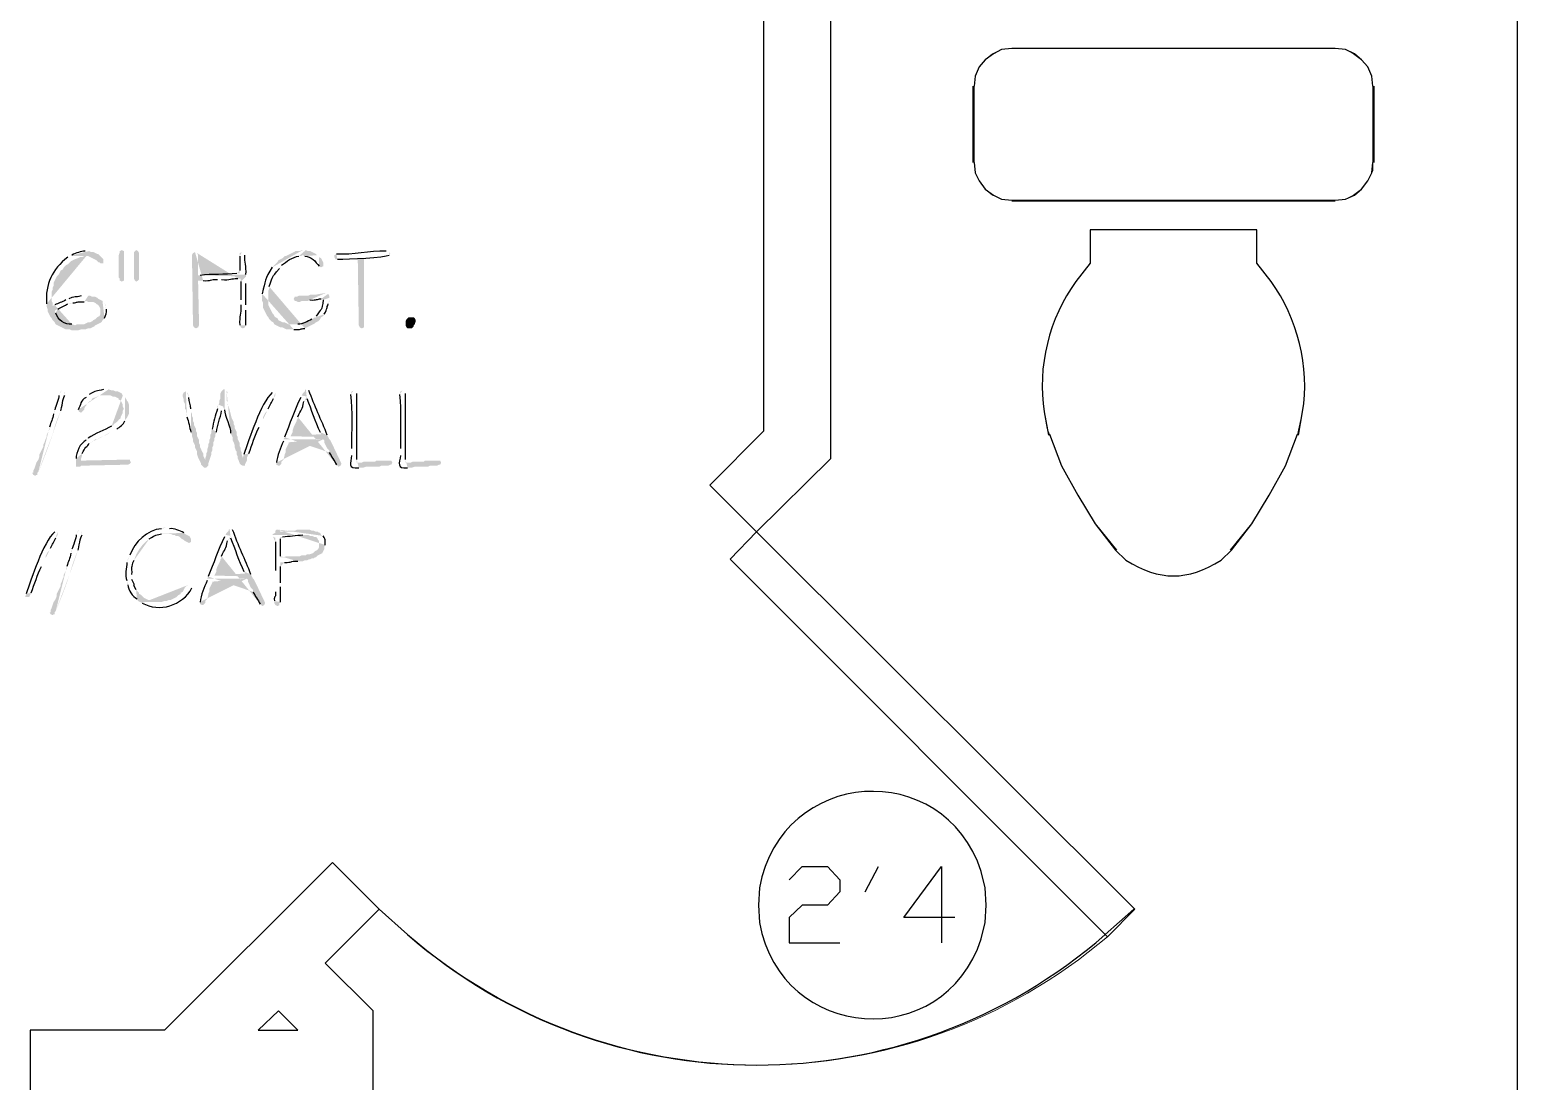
# Model space of a CAD drawing. Header units: inches. Extents: x -167 to 6071, y -6287 to -2731.
# Drawn here: x 708.9 to 786.9, y -5875.2 to -5820.1 of the extents above; entities that cross this region are included whole.
import ezdxf

# ---------------------------------------------------------------- set-up
doc = ezdxf.new("R2010")
doc.units = ezdxf.units.IN
doc.header["$LTSCALE"] = 96
doc.header["$MEASUREMENT"] = 0
doc.layers.add('Doors', color=5, linetype='Continuous', lineweight=9)
doc.layers.add('Furniture', color=7, linetype='Continuous', lineweight=5, true_color=0x994d00)
doc.layers.add('PDF_Geometry', color=7, linetype='Continuous', true_color=0x4a4a4a)
doc.layers.add('PDF_Solid Fills', color=7, linetype='Continuous')

# ---------------------------------------------------------------- blocks, each defined once
blk = doc.blocks.new('Toilet')
at = {"layer": 'Furniture'}
for points in [[(-0.001, 8.48), (-0.054, 9.013), (-0.267, 9.493), (-0.587, 9.867), (-0.961, 10.187), (-1.441, 10.4), (-1.974, 10.453), (-5.974, 10.453), (-6.507, 10.4), (-6.934, 10.187), (-7.361, 9.867), (-7.681, 9.493), (-7.894, 9.013), (-7.947, 8.48), (-7.947, -8.48), (-7.894, -9.013), (-7.681, -9.44), (-7.361, -9.867), (-6.934, -10.187), (-6.399, -10.454), (-1.979, -10.454), (-1.441, -10.4), (-0.961, -10.187), (-0.587, -9.867), (-0.267, -9.44), (-0.054, -9.013), (0, -8.475), (0, 8.475)], [(-19.041, 6.773), (-19.92, 6.62), (-21.867, 5.867), (-23.414, 5.013), (-24.907, 4.107), (-26.294, 3.04), (-26.827, 2.507)], [(-12.214, -5.12), (-11.254, -4.373), (-9.494, -4.373), (-9.494, 4.373), (-11.254, 4.373), (-12.214, 5.12)], [(-26.827, -2.507), (-26.294, -3.04), (-24.907, -4.107), (-23.414, -5.013), (-21.867, -5.867), (-20.214, -6.507)], [(-20.242, -6.496), (-19.041, -6.773)]]:
    blk.add_lwpolyline(points, dxfattribs=at)
for points in [[(-12.214, 5.12), (-14.112, 6.505), (-16.714, 7.164), (-19.041, 6.773)], [(-26.827, 2.507), (-27.919, 0.679), (-27.919, -0.679), (-26.827, -2.507)], [(-19.041, -6.773), (-16.714, -7.164), (-14.112, -6.505), (-12.214, -5.12)]]:
    blk.add_open_spline(points, degree=3, dxfattribs=at)

msp = doc.modelspace()

# ---------------------------------------------------------------- hatches: boundary and pattern name
at = {"layer": 'PDF_Solid Fills', "transparency": 33554559}
h = msp.add_hatch(color=256, dxfattribs=at)
h.paths.add_polyline_path([(711.05, -5831.989), (710.943, -5832.042)], flags=0)
h.paths.add_polyline_path([(709.823, -5834.495), (709.823, -5834.602), (710.143, -5834.602), (710.143, -5834.442), (710.09, -5834.335), (710.09, -5833.855), (710.143, -5833.749), (710.143, -5833.642), (710.197, -5833.535), (710.197, -5833.375), (710.25, -5833.269), (710.303, -5833.162), (710.357, -5833.055), (710.463, -5832.949), (710.517, -5832.842), (710.57, -5832.735), (710.677, -5832.682), (710.73, -5832.575), (710.837, -5832.469), (710.943, -5832.415), (711.05, -5832.309), (711.103, -5832.255), (711.317, -5832.149), (711.477, -5832.095), (711.583, -5832.042), (711.69, -5832.042), (711.797, -5831.989), (711.903, -5831.989)], flags=0)
h = msp.add_hatch(color=256, dxfattribs=at)
h.paths.add_polyline_path([(711.903, -5831.722), (711.85, -5831.722)], flags=0)
h.paths.add_polyline_path([(711.157, -5831.935), (711.05, -5831.989), (712.01, -5831.989), (712.437, -5832.202), (712.543, -5832.309), (712.597, -5832.309), (712.65, -5832.362), (712.81, -5832.362), (712.81, -5832.149), (712.757, -5832.095), (712.543, -5831.882), (712.49, -5831.882), (712.277, -5831.775), (712.17, -5831.775), (712.063, -5831.722)], flags=0)
for points in [[(713.77, -5831.669), (713.663, -5831.722), (713.663, -5831.775), (713.61, -5831.935), (713.61, -5833.109), (713.663, -5833.162), (713.663, -5833.269), (713.77, -5833.322), (713.877, -5833.269), (713.877, -5831.722)], [(714.517, -5831.669), (714.463, -5831.722), (714.41, -5831.775), (714.41, -5833.162), (714.463, -5833.269), (714.517, -5833.322), (714.623, -5833.269), (714.677, -5833.215), (714.677, -5831.829), (714.623, -5831.722)], [(726.463, -5832.095), (726.143, -5832.095), (726.197, -5835.615), (726.25, -5835.722), (726.357, -5835.775), (726.463, -5835.722), (726.463, -5835.615)], [(728.863, -5835.775), (728.757, -5835.775), (728.703, -5835.722), (728.65, -5835.615), (728.65, -5835.402), (728.703, -5835.295), (728.81, -5835.189), (729.077, -5835.189), (729.13, -5835.242), (729.183, -5835.349), (729.183, -5835.402), (729.13, -5835.562), (729.077, -5835.615), (729.077, -5835.669), (728.97, -5835.775)], [(714.09, -5842.655), (711.637, -5842.709), (711.37, -5842.709), (711.37, -5843.029), (711.583, -5843.029), (711.637, -5842.975), (714.037, -5842.922), (714.09, -5842.922), (714.197, -5842.869), (714.25, -5842.815), (714.197, -5842.709), (714.197, -5842.655)], [(727.743, -5842.709), (727.103, -5842.709), (727.05, -5842.762), (726.463, -5842.762), (726.357, -5842.815), (726.09, -5842.815), (727.957, -5842.815), (727.903, -5842.709), (727.85, -5842.709)], [(730.303, -5842.709), (729.663, -5842.709), (729.61, -5842.762), (729.023, -5842.762), (728.917, -5842.815), (728.65, -5842.815), (730.517, -5842.815), (730.463, -5842.709), (730.41, -5842.709)], [(717.077, -5846.549), (716.063, -5846.549), (716.33, -5846.549), (716.437, -5846.602), (716.543, -5846.602), (716.597, -5846.655), (716.703, -5846.655), (716.81, -5846.709), (716.917, -5846.815), (717.023, -5846.869), (717.077, -5846.922), (717.183, -5846.975), (717.29, -5847.029), (717.397, -5846.975), (717.397, -5846.815), (717.343, -5846.709), (717.29, -5846.655), (717.183, -5846.602)], [(723.317, -5846.335), (722.943, -5846.335), (722.837, -5846.389), (722.463, -5846.389), (722.357, -5846.442), (722.09, -5846.442), (724.063, -5846.442), (723.957, -5846.442), (723.85, -5846.389), (723.743, -5846.389), (723.637, -5846.335), (723.477, -5846.335)]]:
    msp.add_hatch(color=256, dxfattribs=at).paths.add_polyline_path(points)
h = msp.add_hatch(color=256, dxfattribs=at)
h.paths.add_polyline_path([(717.61, -5831.775), (717.503, -5831.829), (717.45, -5831.935), (717.503, -5835.615), (717.557, -5835.722), (717.663, -5835.775), (717.77, -5835.722), (717.823, -5835.615), (717.77, -5833.269), (718.037, -5833.269)], flags=0)
h.paths.add_polyline_path([(718.783, -5833.215), (718.997, -5833.215)], flags=0)
h.paths.add_polyline_path([(719.85, -5833.162), (720.01, -5833.162), (720.277, -5833.055), (717.77, -5833.002), (717.77, -5831.935), (717.717, -5831.829)], flags=0)
h = msp.add_hatch(color=256, dxfattribs=at)
h.paths.add_polyline_path([(720.063, -5831.775), (719.957, -5831.829), (719.957, -5831.989)], flags=0)
h.paths.add_polyline_path([(719.957, -5832.735), (719.957, -5832.895), (719.797, -5832.895)], flags=0)
h.paths.add_polyline_path([(717.877, -5833.002), (717.77, -5833.002), (720.277, -5833.055), (720.277, -5832.949)], flags=0)
h.paths.add_polyline_path([(720.223, -5831.935), (720.17, -5831.829)], flags=0)
h = msp.add_hatch(color=256, dxfattribs=at)
h.paths.add_polyline_path([(723.263, -5831.669), (723.21, -5831.669), (723.103, -5831.722), (722.89, -5831.722), (722.357, -5831.989), (722.303, -5831.989), (722.197, -5832.095), (721.983, -5832.202), (721.93, -5832.309), (721.663, -5832.575)], flags=0)
h.paths.add_polyline_path([(721.13, -5833.962), (721.13, -5834.335), (721.183, -5834.442), (721.183, -5834.709), (721.29, -5834.922), (721.343, -5835.029), (721.397, -5835.135), (721.45, -5835.189), (721.503, -5835.295), (721.61, -5835.402), (721.717, -5835.455), (721.77, -5835.562), (722.09, -5835.722), (722.197, -5835.722), (722.41, -5835.829), (722.783, -5835.829)], flags=0)
h.paths.add_polyline_path([(723.37, -5835.775), (723.797, -5835.562), (722.517, -5835.562), (722.303, -5835.455), (722.197, -5835.455), (721.983, -5835.349), (721.93, -5835.242), (721.823, -5835.189), (721.77, -5835.135), (721.717, -5835.029), (721.663, -5834.975), (721.61, -5834.869), (721.557, -5834.762), (721.503, -5834.655), (721.45, -5834.549), (721.45, -5833.802), (721.503, -5833.695), (721.503, -5833.589)], flags=0)
h.paths.add_polyline_path([(722.037, -5832.629), (722.09, -5832.575), (722.143, -5832.469)], flags=0)
h.paths.add_polyline_path([(723.05, -5831.989), (723.157, -5831.989), (723.263, -5831.935), (724.01, -5831.935), (723.957, -5831.882), (723.85, -5831.829), (723.637, -5831.722), (723.53, -5831.722), (723.423, -5831.669)], flags=0)
h = msp.add_hatch(color=256, dxfattribs=at)
h.paths.add_polyline_path([(724.01, -5831.935), (723.263, -5831.935), (723.37, -5831.989)], flags=0)
h.paths.add_polyline_path([(724.117, -5832.522), (724.223, -5832.575), (724.33, -5832.522), (724.33, -5832.309), (724.277, -5832.202), (724.223, -5832.095), (724.117, -5832.042)], flags=0)
h = msp.add_hatch(color=256, dxfattribs=at)
h.paths.add_polyline_path([(727.69, -5831.722), (727.637, -5831.722)], flags=0)
h.paths.add_polyline_path([(725.023, -5831.882), (724.917, -5831.935), (724.917, -5832.042), (724.97, -5832.149), (725.077, -5832.149)], flags=0)
h.paths.add_polyline_path([(727.797, -5831.935), (727.85, -5831.829), (727.797, -5831.775)], flags=0)
h = msp.add_hatch(color=256, dxfattribs=at)
h.paths.add_polyline_path([(720.277, -5833.055), (720.01, -5833.162), (720.01, -5833.322)], flags=0)
h.paths.add_polyline_path([(720.01, -5834.282), (720.01, -5834.549)], flags=0)
h.paths.add_polyline_path([(719.957, -5835.615), (720.01, -5835.722), (720.117, -5835.775), (720.223, -5835.722), (720.277, -5835.615)], flags=0)
h.paths.add_polyline_path([(720.277, -5834.815), (720.277, -5834.549)], flags=0)
h.paths.add_polyline_path([(720.277, -5833.429), (720.277, -5833.162)], flags=0)
h = msp.add_hatch(color=256, dxfattribs=at)
h.paths.add_polyline_path([(711.85, -5834.069), (711.637, -5834.069)], flags=0)
h.paths.add_polyline_path([(710.997, -5834.229), (710.943, -5834.229), (710.837, -5834.282)], flags=0)
h.paths.add_polyline_path([(710.25, -5834.549), (710.143, -5834.602), (709.823, -5834.602), (709.877, -5834.762), (709.877, -5834.869), (709.93, -5834.975), (709.983, -5835.082), (710.037, -5835.189), (710.09, -5835.242), (710.143, -5835.349), (710.197, -5835.402), (710.25, -5835.455), (710.303, -5835.562), (710.41, -5835.615), (711.317, -5835.615), (711.157, -5835.562)], flags=0)
h.paths.add_polyline_path([(710.303, -5834.975), (710.25, -5834.869), (710.303, -5834.815), (710.41, -5834.762)], flags=0)
h.paths.add_polyline_path([(710.943, -5834.495), (711.05, -5834.495), (711.21, -5834.442)], flags=0)
h.paths.add_polyline_path([(711.797, -5834.389), (711.903, -5834.335), (712.757, -5834.335), (712.543, -5834.229), (712.49, -5834.175), (712.383, -5834.122), (712.223, -5834.122), (712.117, -5834.069), (712.01, -5834.069)], flags=0)
h = msp.add_hatch(color=256, dxfattribs=at)
h.paths.add_polyline_path([(712.757, -5834.335), (711.903, -5834.335), (712.01, -5834.389), (712.277, -5834.389), (712.383, -5834.442), (712.437, -5834.495), (712.543, -5834.549), (712.597, -5834.655), (712.65, -5834.762), (712.65, -5835.029), (712.597, -5835.135), (712.49, -5835.189), (712.383, -5835.295), (712.277, -5835.349), (712.223, -5835.402), (712.117, -5835.455), (712.01, -5835.455), (711.797, -5835.562), (711.423, -5835.562), (711.317, -5835.615), (710.41, -5835.615), (710.517, -5835.669), (710.623, -5835.722), (710.73, -5835.775), (710.837, -5835.829), (711.05, -5835.829), (711.157, -5835.882), (711.477, -5835.882), (711.637, -5835.829), (711.85, -5835.829), (712.01, -5835.775), (712.117, -5835.775), (712.33, -5835.669), (712.383, -5835.615), (712.703, -5835.455), (712.757, -5835.349), (712.863, -5835.242)], flags=0)
h.paths.add_polyline_path([(712.97, -5834.762), (712.917, -5834.655), (712.917, -5834.549), (712.863, -5834.442)], flags=0)
h = msp.add_hatch(color=256, dxfattribs=at)
h.paths.add_polyline_path([(724.49, -5833.909), (723.903, -5834.015), (723.637, -5834.015), (723.53, -5834.069), (723.05, -5834.069), (722.943, -5834.122), (722.837, -5834.122), (722.783, -5834.229), (722.837, -5834.335), (722.89, -5834.335), (722.997, -5834.389), (723.103, -5834.389), (723.21, -5834.335), (723.53, -5834.335), (723.637, -5834.282)], flags=0)
h.paths.add_polyline_path([(724.223, -5834.229), (724.33, -5834.229), (724.65, -5834.175), (724.65, -5834.069), (724.597, -5833.962)], flags=0)
h = msp.add_hatch(color=256, dxfattribs=at)
h.paths.add_polyline_path([(724.65, -5834.175), (724.33, -5834.229), (724.33, -5834.282)], flags=0)
h.paths.add_polyline_path([(723.957, -5835.135), (723.85, -5835.189), (723.85, -5835.242), (723.743, -5835.295)], flags=0)
h.paths.add_polyline_path([(722.997, -5835.562), (722.837, -5835.562), (723.797, -5835.562), (723.903, -5835.509), (723.957, -5835.455), (724.063, -5835.402), (724.17, -5835.295), (724.223, -5835.189), (724.33, -5835.135), (724.383, -5835.029)], flags=0)
h.paths.add_polyline_path([(724.597, -5834.495), (724.65, -5834.389), (724.65, -5834.282)], flags=0)
h = msp.add_hatch(color=256, dxfattribs=at)
h.paths.add_polyline_path([(710.623, -5839.029), (710.57, -5839.082), (710.517, -5839.189), (710.463, -5839.295)], flags=0)
h.paths.add_polyline_path([(710.25, -5840.042), (710.25, -5840.149), (710.197, -5840.255)], flags=0)
h.paths.add_polyline_path([(709.983, -5840.949), (709.983, -5841.055), (709.93, -5841.162), (709.877, -5841.269), (709.823, -5841.375), (709.823, -5841.482), (709.77, -5841.589), (709.717, -5841.749), (709.663, -5841.855), (709.663, -5841.962), (709.61, -5842.069), (709.557, -5842.175), (709.503, -5842.282), (709.45, -5842.389), (709.45, -5842.495), (709.397, -5842.655), (709.29, -5842.815), (709.237, -5842.975), (709.183, -5843.135), (709.13, -5843.242), (709.13, -5843.349), (709.077, -5843.349), (709.13, -5843.455), (709.237, -5843.509), (709.29, -5843.455), (709.343, -5843.455), (709.343, -5843.349), (709.397, -5843.295)], flags=0)
h.paths.add_polyline_path([(709.397, -5843.295, 0.021662), (710.143, -5841.322)], flags=0)
h.paths.add_polyline_path([(710.57, -5840.095, 0.041027), (710.143, -5841.322)], flags=0)
h.paths.add_polyline_path([(710.783, -5839.295), (710.783, -5839.189), (710.73, -5839.082)], flags=0)
h = msp.add_hatch(color=256, dxfattribs=at)
h.paths.add_polyline_path([(712.97, -5838.975), (712.81, -5838.975)], flags=0)
h.paths.add_polyline_path([(712.063, -5839.242), (712.01, -5839.295), (711.903, -5839.402)], flags=0)
h.paths.add_polyline_path([(711.477, -5840.042), (711.53, -5840.149), (711.637, -5840.202), (711.69, -5840.149), (711.797, -5840.042), (711.797, -5839.989), (711.85, -5839.882), (711.903, -5839.829), (711.903, -5839.775), (711.957, -5839.722), (712.063, -5839.615), (712.17, -5839.562), (712.223, -5839.455), (712.33, -5839.402), (712.383, -5839.402), (712.597, -5839.295), (713.823, -5839.295), (713.77, -5839.189), (713.663, -5839.135), (713.557, -5839.082), (713.45, -5839.082), (713.343, -5839.029), (713.237, -5839.029), (713.077, -5838.975)], flags=0)
h = msp.add_hatch(color=256, dxfattribs=at)
h.paths.add_polyline_path([(719.157, -5838.975), (719.103, -5838.975), (718.997, -5839.082), (718.943, -5839.189), (718.943, -5839.455), (718.89, -5839.562), (718.89, -5839.669), (718.837, -5839.775), (719.103, -5839.882), (719.103, -5839.935), (719.157, -5840.042)], flags=0)
h.paths.add_polyline_path([(719.477, -5841.269), (719.53, -5841.375), (719.583, -5841.482), (719.583, -5841.642), (719.637, -5841.749), (719.69, -5841.909), (719.69, -5842.015), (719.743, -5842.175), (719.797, -5842.229), (719.797, -5842.389), (719.85, -5842.495), (719.85, -5842.602), (719.903, -5842.709), (719.957, -5842.869), (720.01, -5842.922), (720.117, -5842.975), (720.223, -5842.975), (720.223, -5842.922), (720.277, -5842.815), (720.33, -5842.709), (720.33, -5842.549), (720.117, -5842.549), (720.063, -5842.389), (720.063, -5842.282), (720.01, -5842.175), (720.01, -5842.069), (719.957, -5841.962), (719.957, -5841.802), (719.903, -5841.695), (719.85, -5841.589), (719.85, -5841.482), (719.797, -5841.375), (719.797, -5841.215), (719.743, -5841.109), (719.69, -5841.002), (719.69, -5840.895), (719.637, -5840.789), (719.637, -5840.682), (719.583, -5840.575), (719.53, -5840.469), (719.477, -5840.255), (719.423, -5840.042), (719.37, -5839.882), (719.317, -5839.775), (719.317, -5839.615), (719.263, -5839.562), (719.263, -5839.242), (719.317, -5839.135), (719.263, -5839.029)], flags=0)
h = msp.add_hatch(color=256, dxfattribs=at)
h.paths.add_polyline_path([(723.423, -5838.975), (723.37, -5839.029), (723.37, -5839.082), (723.263, -5839.189), (723.21, -5839.295), (723.477, -5839.349), (723.477, -5839.455)], flags=0)
h.paths.add_polyline_path([(724.17, -5841.215), (724.223, -5841.322), (722.623, -5841.429), (724.597, -5841.482), (724.543, -5841.375)], flags=0)
h.paths.add_polyline_path([(723.583, -5839.029), (723.53, -5838.975)], flags=0)
h = msp.add_hatch(color=256, dxfattribs=at)
h.paths.add_polyline_path([(725.93, -5839.029), (725.823, -5839.082), (725.77, -5839.242)], flags=0)
h.paths.add_polyline_path([(725.823, -5842.069), (725.823, -5842.442)], flags=0)
h.paths.add_polyline_path([(726.197, -5843.082), (726.41, -5843.082), (726.57, -5843.029), (727.263, -5843.029), (727.37, -5842.975), (727.743, -5842.975), (727.85, -5842.922), (727.903, -5842.922), (727.957, -5842.815), (726.09, -5842.815), (726.09, -5842.655)], flags=0)
h.paths.add_polyline_path([(726.09, -5839.189), (726.037, -5839.082)], flags=0)
h = msp.add_hatch(color=256, dxfattribs=at)
h.paths.add_polyline_path([(728.49, -5839.029), (728.383, -5839.082), (728.33, -5839.242)], flags=0)
h.paths.add_polyline_path([(728.383, -5842.069), (728.383, -5842.442)], flags=0)
h.paths.add_polyline_path([(728.757, -5843.082), (728.97, -5843.082), (729.13, -5843.029), (729.823, -5843.029), (729.93, -5842.975), (730.303, -5842.975), (730.41, -5842.922), (730.463, -5842.922), (730.517, -5842.815), (728.65, -5842.815), (728.65, -5842.655)], flags=0)
h.paths.add_polyline_path([(728.65, -5839.189), (728.597, -5839.082)], flags=0)
h = msp.add_hatch(color=256, dxfattribs=at)
h.paths.add_polyline_path([(713.823, -5839.295), (712.97, -5839.295), (713.183, -5839.295), (713.29, -5839.349), (713.397, -5839.349), (713.61, -5839.455), (713.61, -5839.509), (713.717, -5839.562), (713.77, -5839.669), (713.823, -5839.775), (713.823, -5839.882), (713.877, -5839.989), (713.823, -5840.095), (713.823, -5840.202), (713.77, -5840.309), (713.717, -5840.415), (713.717, -5840.469), (713.61, -5840.575), (713.557, -5840.629), (713.45, -5840.735), (713.343, -5840.789), (713.343, -5840.842), (713.237, -5840.895)], flags=0)
h.paths.add_polyline_path([(712.01, -5841.535), (711.957, -5841.535), (711.903, -5841.642)], flags=0)
h.paths.add_polyline_path([(711.37, -5842.602), (711.37, -5842.709), (711.637, -5842.709), (711.637, -5842.602), (711.69, -5842.442), (711.69, -5842.335)], flags=0)
h.paths.add_polyline_path([(712.063, -5841.802), (712.17, -5841.749), (712.277, -5841.695), (712.383, -5841.589), (712.49, -5841.589), (712.703, -5841.482), (712.757, -5841.429), (712.917, -5841.375), (713.023, -5841.322), (713.183, -5841.215), (713.29, -5841.162), (713.503, -5841.055)], flags=0)
h.paths.add_polyline_path([(713.93, -5840.629), (713.983, -5840.522), (714.037, -5840.469), (714.09, -5840.362), (714.143, -5840.255), (714.143, -5839.775), (714.09, -5839.615), (714.037, -5839.562), (713.983, -5839.455), (713.93, -5839.349)], flags=0)
h = msp.add_hatch(color=256, dxfattribs=at)
h.paths.add_polyline_path([(717.13, -5839.082), (717.023, -5839.135), (716.97, -5839.242), (716.97, -5839.349), (717.023, -5839.509), (717.023, -5839.615), (717.077, -5839.722), (717.077, -5839.989), (717.13, -5840.042), (717.13, -5840.149), (717.183, -5840.255), (717.183, -5840.415)], flags=0)
h.paths.add_polyline_path([(717.397, -5841.215), (717.45, -5841.322), (717.45, -5841.429), (717.503, -5841.589), (717.503, -5841.695), (717.557, -5841.802), (717.61, -5841.909), (717.61, -5842.015), (717.663, -5842.122), (717.717, -5842.229), (717.717, -5842.389), (717.77, -5842.549), (717.823, -5842.655), (717.877, -5842.762), (717.93, -5842.869), (717.93, -5842.922), (717.983, -5842.975), (718.09, -5843.082), (718.197, -5843.082), (718.25, -5843.029), (718.303, -5842.975), (718.303, -5842.869), (718.357, -5842.709), (718.143, -5842.709), (718.143, -5842.655), (718.09, -5842.549), (718.037, -5842.442), (718.037, -5842.335), (717.983, -5842.229), (717.93, -5842.122), (717.877, -5842.015), (717.877, -5841.909), (717.823, -5841.802), (717.823, -5841.642), (717.77, -5841.535), (717.717, -5841.429), (717.717, -5841.269), (717.663, -5841.162), (717.663, -5841.055), (717.61, -5840.949), (717.557, -5840.842), (717.557, -5840.735), (717.503, -5840.629), (717.503, -5840.469), (717.45, -5840.362), (717.45, -5840.255), (717.397, -5840.149), (717.397, -5839.989)], flags=0)
h.paths.add_polyline_path([(717.29, -5839.402), (717.29, -5839.349), (717.237, -5839.189), (717.183, -5839.135)], flags=0)
h = msp.add_hatch(color=256, dxfattribs=at)
h.paths.add_polyline_path([(718.837, -5839.775), (718.783, -5839.882), (718.783, -5839.989)], flags=0)
h.paths.add_polyline_path([(718.517, -5841.055), (718.463, -5841.162), (718.463, -5841.269), (718.41, -5841.375), (718.41, -5841.535), (718.357, -5841.642), (718.357, -5841.749), (718.303, -5841.855), (718.303, -5841.962), (718.25, -5842.122), (718.25, -5842.229), (718.197, -5842.335), (718.197, -5842.442), (718.143, -5842.602), (718.143, -5842.709), (718.357, -5842.709), (718.41, -5842.549), (718.463, -5842.389), (718.463, -5842.282), (718.517, -5842.175), (718.517, -5842.015), (718.57, -5841.909), (718.57, -5841.749), (718.623, -5841.642), (718.623, -5841.535), (718.677, -5841.429), (718.677, -5841.322), (718.73, -5841.215)], flags=0)
h.paths.add_polyline_path([(718.997, -5840.095), (719.05, -5839.989), (719.103, -5839.882)], flags=0)
h = msp.add_hatch(color=256, dxfattribs=at)
h.paths.add_polyline_path([(721.717, -5839.135), (721.663, -5839.135)], flags=0)
h.paths.add_polyline_path([(720.17, -5842.389), (720.117, -5842.549), (720.33, -5842.549), (720.383, -5842.442), (720.437, -5842.335)], flags=0)
h.paths.add_polyline_path([(720.97, -5840.949), (721.023, -5840.842), (721.077, -5840.735), (721.13, -5840.629), (721.183, -5840.522), (721.183, -5840.415), (721.29, -5840.202), (721.397, -5840.095), (721.45, -5839.989)], flags=0)
h.paths.add_polyline_path([(721.717, -5839.455), (721.823, -5839.295), (721.823, -5839.135)], flags=0)
h = msp.add_hatch(color=256, dxfattribs=at)
h.paths.add_polyline_path([(723.21, -5839.295), (723.157, -5839.402)], flags=0)
h.paths.add_polyline_path([(722.303, -5841.482), (722.25, -5841.589), (724.33, -5841.589), (724.383, -5841.642), (724.383, -5841.749), (724.437, -5841.855), (724.49, -5841.962), (724.543, -5842.069), (724.65, -5842.175), (724.65, -5842.282)], flags=0)
h.paths.add_polyline_path([(725.023, -5842.922), (725.077, -5842.975), (725.13, -5843.029), (725.237, -5842.975), (725.29, -5842.869), (724.81, -5841.855), (724.757, -5841.749), (724.703, -5841.642), (724.65, -5841.589), (724.597, -5841.482), (722.623, -5841.429), (722.677, -5841.322), (722.73, -5841.215), (722.73, -5841.109), (722.783, -5840.949), (722.837, -5840.842), (722.89, -5840.735), (722.943, -5840.629), (722.943, -5840.575), (722.997, -5840.522), (722.997, -5840.415)], flags=0)
h.paths.add_polyline_path([(723.317, -5839.615), (723.423, -5839.509), (723.477, -5839.349)], flags=0)
h = msp.add_hatch(color=256, dxfattribs=at)
h.paths.add_polyline_path([(722.25, -5841.589), (722.25, -5841.695)], flags=0)
h.paths.add_polyline_path([(721.877, -5842.815), (721.877, -5842.922), (721.983, -5842.975), (722.037, -5842.975), (722.09, -5842.922), (722.143, -5842.869), (722.143, -5842.762), (722.25, -5842.655), (722.303, -5842.442), (722.303, -5842.389), (722.357, -5842.282), (722.357, -5842.122), (722.41, -5842.015), (722.463, -5841.909), (722.517, -5841.802), (722.517, -5841.749), (724.33, -5841.589)], flags=0)
h = msp.add_hatch(color=256, dxfattribs=at)
h.paths.add_polyline_path([(710.303, -5846.442), (710.25, -5846.442)], flags=0)
h.paths.add_polyline_path([(708.757, -5849.695), (708.703, -5849.855), (708.917, -5849.855), (708.97, -5849.749), (709.023, -5849.642)], flags=0)
h.paths.add_polyline_path([(709.557, -5848.255), (709.61, -5848.149), (709.663, -5848.042), (709.717, -5847.935), (709.77, -5847.829), (709.77, -5847.722), (709.823, -5847.615), (709.877, -5847.509), (709.983, -5847.402), (710.037, -5847.295)], flags=0)
h.paths.add_polyline_path([(710.303, -5846.762), (710.41, -5846.602), (710.41, -5846.442)], flags=0)
h = msp.add_hatch(color=256, dxfattribs=at)
h.paths.add_polyline_path([(711.53, -5846.335), (711.477, -5846.389), (711.423, -5846.495), (711.37, -5846.602)], flags=0)
h.paths.add_polyline_path([(711.157, -5847.349), (711.157, -5847.455), (711.103, -5847.562)], flags=0)
h.paths.add_polyline_path([(710.89, -5848.255), (710.89, -5848.362), (710.837, -5848.469), (710.73, -5848.682), (710.73, -5848.789), (710.677, -5848.895), (710.623, -5849.055), (710.57, -5849.162), (710.57, -5849.269), (710.517, -5849.375), (710.463, -5849.482), (710.41, -5849.589), (710.357, -5849.695), (710.357, -5849.802), (710.303, -5849.962), (710.197, -5850.122), (710.143, -5850.282), (710.09, -5850.442), (710.037, -5850.549), (710.037, -5850.655), (709.983, -5850.655), (710.037, -5850.762), (710.143, -5850.815), (710.197, -5850.762), (710.25, -5850.762), (710.25, -5850.655), (710.303, -5850.602)], flags=0)
h.paths.add_polyline_path([(710.303, -5850.602, 0.021662), (711.05, -5848.629)], flags=0)
h.paths.add_polyline_path([(711.477, -5847.402, 0.041027), (711.05, -5848.629)], flags=0)
h.paths.add_polyline_path([(711.69, -5846.602), (711.69, -5846.495), (711.637, -5846.389)], flags=0)
h = msp.add_hatch(color=256, dxfattribs=at)
h.paths.add_polyline_path([(716.063, -5846.229), (715.957, -5846.229), (715.85, -5846.282)], flags=0)
h.paths.add_polyline_path([(714.197, -5847.669), (714.143, -5847.775), (714.09, -5847.882), (714.037, -5848.042)], flags=0)
h.paths.add_polyline_path([(714.037, -5849.002), (714.037, -5849.109), (714.09, -5849.215)], flags=0)
h.paths.add_polyline_path([(714.57, -5849.962), (714.623, -5850.069), (714.73, -5850.122), (715.743, -5850.122), (715.637, -5850.122), (715.477, -5850.069), (715.37, -5850.069), (715.263, -5850.015), (715.157, -5850.015), (714.943, -5849.909), (714.783, -5849.749), (714.677, -5849.695), (714.677, -5849.642), (714.57, -5849.535), (714.517, -5849.482)], flags=0)
h.paths.add_polyline_path([(714.303, -5848.949), (714.303, -5848.682)], flags=0)
h.paths.add_polyline_path([(715.21, -5846.815, 0.162278), (714.41, -5847.935)], flags=0)
h.paths.add_polyline_path([(715.85, -5846.549), (717.077, -5846.549), (717.023, -5846.495)], flags=0)
h.paths.add_polyline_path([(716.277, -5846.282), (716.17, -5846.229)], flags=0)
h = msp.add_hatch(color=256, dxfattribs=at)
h.paths.add_polyline_path([(719.21, -5846.602), (719.157, -5846.709)], flags=0)
h.paths.add_polyline_path([(718.303, -5848.789), (718.25, -5848.895), (720.33, -5848.895), (720.383, -5848.949), (720.383, -5849.055), (720.437, -5849.162), (720.49, -5849.269), (720.543, -5849.375), (720.65, -5849.482), (720.65, -5849.589)], flags=0)
h.paths.add_polyline_path([(721.023, -5850.229), (721.077, -5850.282), (721.13, -5850.335), (721.237, -5850.282), (721.29, -5850.175), (720.81, -5849.162), (720.757, -5849.055), (720.703, -5848.949), (720.65, -5848.895), (720.597, -5848.789), (718.623, -5848.735), (718.677, -5848.629), (718.73, -5848.522), (718.73, -5848.415), (718.783, -5848.255), (718.837, -5848.149), (718.89, -5848.042), (718.943, -5847.935), (718.943, -5847.882), (718.997, -5847.829), (718.997, -5847.722)], flags=0)
h.paths.add_polyline_path([(719.317, -5846.922), (719.423, -5846.815), (719.477, -5846.655)], flags=0)
h = msp.add_hatch(color=256, dxfattribs=at)
h.paths.add_polyline_path([(719.423, -5846.282), (719.37, -5846.335), (719.37, -5846.389), (719.317, -5846.442), (719.263, -5846.495), (719.21, -5846.602), (719.477, -5846.655), (719.477, -5846.762)], flags=0)
h.paths.add_polyline_path([(720.17, -5848.522), (720.223, -5848.629), (718.623, -5848.735), (720.597, -5848.789), (720.543, -5848.682)], flags=0)
h.paths.add_polyline_path([(719.583, -5846.335), (719.53, -5846.282)], flags=0)
h = msp.add_hatch(color=256, dxfattribs=at)
h.paths.add_polyline_path([(721.983, -5846.335), (721.877, -5846.335), (721.823, -5846.389), (721.823, -5846.495), (721.717, -5846.549), (721.663, -5846.602), (723.53, -5846.602), (723.637, -5846.655), (723.743, -5846.655), (723.85, -5846.709), (723.957, -5846.709), (724.01, -5846.762), (724.063, -5846.869), (724.117, -5846.922), (724.117, -5847.242), (724.063, -5847.349), (724.01, -5847.402), (723.903, -5847.455), (723.797, -5847.562), (723.637, -5847.615), (723.477, -5847.615), (723.423, -5847.669), (723.21, -5847.669), (723.103, -5847.722), (722.41, -5847.722), (722.25, -5847.775), (722.09, -5847.775), (723.957, -5847.775), (724.063, -5847.669), (724.277, -5847.562), (724.33, -5847.455), (724.383, -5847.349), (724.383, -5847.242), (724.437, -5847.135)], flags=0)
h.paths.add_polyline_path([(724.33, -5846.655), (724.223, -5846.602), (724.17, -5846.495), (724.117, -5846.495), (724.063, -5846.442), (722.09, -5846.442), (722.037, -5846.335)], flags=0)
h = msp.add_hatch(color=256, dxfattribs=at)
h.paths.add_polyline_path([(721.663, -5846.602), (721.717, -5846.709), (721.823, -5846.762), (721.823, -5846.975)], flags=0)
h.paths.add_polyline_path([(721.823, -5848.469), (721.823, -5849.589)], flags=0)
h.paths.add_polyline_path([(721.77, -5850.069), (721.77, -5850.175), (721.823, -5850.282), (721.93, -5850.335), (722.037, -5850.282), (722.037, -5850.175), (722.09, -5850.122)], flags=0)
h.paths.add_polyline_path([(722.09, -5849.322), (722.09, -5849.109)], flags=0)
h.paths.add_polyline_path([(722.09, -5848.255), (722.09, -5848.042), (722.303, -5848.042)], flags=0)
h.paths.add_polyline_path([(722.997, -5847.989), (723.263, -5847.989), (723.37, -5847.935), (723.477, -5847.935), (723.583, -5847.882), (723.637, -5847.882), (723.743, -5847.829), (723.85, -5847.829), (723.903, -5847.775), (723.957, -5847.775), (722.09, -5847.775), (722.09, -5847.722)], flags=0)
h.paths.add_polyline_path([(722.09, -5846.815), (722.09, -5846.709), (722.197, -5846.709)], flags=0)
h.paths.add_polyline_path([(723.263, -5846.602), (723.37, -5846.602)], flags=0)
h = msp.add_hatch(color=256, dxfattribs=at)
h.paths.add_polyline_path([(717.29, -5849.215), (717.183, -5849.269), (717.077, -5849.375), (717.023, -5849.482), (716.97, -5849.589), (716.863, -5849.642), (716.863, -5849.695), (716.757, -5849.749), (716.65, -5849.855), (716.543, -5849.909), (716.33, -5850.015), (716.223, -5850.015), (716.117, -5850.069), (716.01, -5850.069), (715.85, -5850.122), (714.73, -5850.122), (714.837, -5850.175)], flags=0)
h.paths.add_polyline_path([(717.45, -5849.375), (717.397, -5849.269)], flags=0)
h = msp.add_hatch(color=256, dxfattribs=at)
h.paths.add_polyline_path([(718.25, -5848.895), (718.25, -5849.002)], flags=0)
h.paths.add_polyline_path([(717.877, -5850.122), (717.877, -5850.229), (717.983, -5850.282), (718.037, -5850.282), (718.09, -5850.229), (718.143, -5850.175), (718.143, -5850.069), (718.25, -5849.962), (718.303, -5849.749), (718.303, -5849.695), (718.357, -5849.589), (718.357, -5849.429), (718.41, -5849.322), (718.463, -5849.215), (718.517, -5849.109), (718.517, -5849.055), (720.33, -5848.895)], flags=0)

# ---------------------------------------------------------------- linework, layer by layer
at = {"layer": 'Doors', "transparency": 33554687}
msp.add_lwpolyline([(766.89, -5866.229), (747.05, -5846.442), (745.663, -5847.882), (765.45, -5867.669)], dxfattribs=at)
msp.add_lwpolyline([(727.263, -5866.229), (728.757, -5867.562, 0.36981), (765.45, -5867.669), (766.888, -5866.227)], format="xyb", dxfattribs=at)
at = {"layer": 'PDF_Geometry', "color": 7}
for points in [[(723.423, -5785.589), (747.423, -5785.589), (750.943, -5785.589), (750.943, -5781.589), (784.917, -5781.589), (784.917, -5813.589), (750.943, -5813.589), (750.943, -5809.589), (747.423, -5809.589), (747.423, -5841.162), (744.597, -5843.989), (747.05, -5846.442), (750.943, -5842.602), (750.943, -5819.082), (786.943, -5819.082), (786.943, -5957.589)], [(747.05, -5846.442), (766.89, -5866.229)], [(745.663, -5847.882), (765.45, -5867.669)], [(726.943, -5957.589), (726.943, -5871.562), (724.437, -5869.055), (727.263, -5866.229), (724.81, -5863.775), (716.01, -5872.575), (708.97, -5872.575), (708.97, -5876.095)]]:
    msp.add_lwpolyline(points, dxfattribs=at)
at = {"layer": 'PDF_Geometry'}
for points in [[(779.37, -5823.082), (779.317, -5822.549), (779.103, -5822.069), (778.783, -5821.695), (778.41, -5821.375), (777.93, -5821.162), (777.397, -5821.109), (760.437, -5821.109), (759.903, -5821.162), (759.477, -5821.375), (759.05, -5821.695), (758.73, -5822.069), (758.517, -5822.549), (758.463, -5823.082)], [(758.41, -5827.082), (758.41, -5823.082)], [(779.423, -5823.082), (779.423, -5827.082)], [(758.463, -5827.082), (758.517, -5827.615), (758.73, -5828.042), (759.05, -5828.469), (759.477, -5828.789), (759.903, -5829.002), (760.437, -5829.055)], [(777.397, -5829.055), (777.93, -5829.002), (778.41, -5828.789), (778.783, -5828.469), (779.103, -5828.042), (779.317, -5827.615), (779.37, -5827.082)], [(777.397, -5829.109), (760.437, -5829.109)], [(774.037, -5833.322), (773.29, -5832.362), (773.29, -5830.602), (764.543, -5830.602), (764.543, -5832.362), (763.797, -5833.322)], [(762.143, -5840.149), (762.357, -5841.375)], [(775.477, -5841.375), (775.69, -5840.149)], [(762.41, -5841.322), (763.05, -5842.975), (763.903, -5844.522), (764.81, -5846.015), (765.93, -5847.402)], [(771.903, -5847.402), (773.023, -5846.015), (773.93, -5844.522), (774.783, -5842.975), (775.423, -5841.322)], [(765.877, -5847.402), (766.41, -5847.935)], [(771.423, -5847.935), (771.957, -5847.402)], [(748.757, -5864.682), (749.45, -5863.989), (750.783, -5863.989), (751.423, -5864.682), (751.423, -5865.322), (750.783, -5866.015), (749.45, -5866.015), (748.757, -5866.655), (748.757, -5867.989), (751.423, -5867.989)], [(752.757, -5865.322), (753.45, -5863.989)], [(757.45, -5866.655), (754.783, -5866.655), (756.757, -5863.989), (756.757, -5867.989)], [(758.837, -5867.775), (759.05, -5866.922), (759.103, -5866.015), (759.05, -5865.109), (758.837, -5864.255)], [(747.21, -5865.109), (747.157, -5866.015), (747.21, -5866.922)]]:
    msp.add_lwpolyline(points, dxfattribs=at)
msp.add_lwpolyline([(727.263, -5866.229), (728.757, -5867.562, 0.373797), (765.343, -5867.562), (766.837, -5866.229)], format="xyb", dxfattribs=at)
at = {"layer": 'PDF_Geometry', "color": 7}
msp.add_lwpolyline([(722.997, -5872.575), (721.983, -5871.562), (720.917, -5872.575)], close=True, dxfattribs=at)
at = {"layer": 'PDF_Geometry'}
for points in [[(710.943, -5832.042), (710.099, -5832.695), (709.759, -5833.428), (709.823, -5834.495)], [(711.85, -5831.722), (711.614, -5831.751), (711.37, -5831.807), (711.157, -5831.935)], [(719.957, -5831.989), (719.957, -5832.238), (719.957, -5832.487), (719.957, -5832.735)], [(720.277, -5832.949), (720.31, -5832.474), (720.202, -5832.345), (720.223, -5831.935)], [(722.143, -5832.469), (722.411, -5832.277), (722.71, -5832.026), (723.05, -5831.989)], [(723.37, -5831.989), (723.7, -5831.989), (723.937, -5832.268), (724.117, -5832.522)], [(727.637, -5831.722), (726.739, -5831.707), (725.91, -5831.935), (725.023, -5831.882)], [(725.077, -5832.149), (725.671, -5832.153), (727.542, -5832.057), (727.797, -5831.935)], [(721.663, -5832.575), (721.249, -5833.199), (721.319, -5833.262), (721.13, -5833.962)], [(721.503, -5833.589), (721.737, -5832.927), (721.567, -5833.196), (722.037, -5832.629)], [(719.797, -5832.895), (719.162, -5832.984), (718.507, -5832.898), (717.877, -5833.002)], [(718.037, -5833.269), (718.494, -5833.301), (718.373, -5833.187), (718.783, -5833.215)], [(718.997, -5833.215), (719.496, -5833.255), (719.458, -5833.151), (719.85, -5833.162)], [(720.01, -5833.322), (720.01, -5833.642), (720.01, -5833.962), (720.01, -5834.282)], [(720.277, -5834.549), (720.277, -5834.175), (720.277, -5833.802), (720.277, -5833.429)], [(763.797, -5833.322), (762.411, -5835.221), (761.753, -5837.822), (762.143, -5840.149)], [(775.69, -5840.149), (776.08, -5837.823), (775.422, -5835.22), (774.037, -5833.322)], [(710.837, -5834.282), (710.617, -5834.407), (710.462, -5834.45), (710.25, -5834.549)], [(711.637, -5834.069), (711.26, -5834.215), (711.498, -5834.01), (710.997, -5834.229)], [(711.21, -5834.442), (711.491, -5834.424), (711.337, -5834.359), (711.797, -5834.389)], [(723.637, -5834.282), (724.031, -5834.311), (723.964, -5834.23), (724.223, -5834.229)], [(724.33, -5834.282), (724.256, -5834.891), (724.228, -5834.727), (723.957, -5835.135)], [(711.157, -5835.562), (710.788, -5835.584), (710.412, -5835.329), (710.303, -5834.975)], [(710.41, -5834.762), (710.588, -5834.673), (710.766, -5834.584), (710.943, -5834.495)], [(712.863, -5835.242), (712.956, -5834.996), (712.983, -5835.027), (712.97, -5834.762)], [(720.01, -5834.549), (720.046, -5835.116), (719.921, -5835.048), (719.957, -5835.615)], [(720.277, -5835.615), (720.277, -5835.349), (720.277, -5835.082), (720.277, -5834.815)], [(724.383, -5835.029), (724.578, -5834.695), (724.494, -5834.735), (724.597, -5834.495)], [(722.783, -5835.829), (723.243, -5835.858), (723.089, -5835.793), (723.37, -5835.775)], [(723.743, -5835.295), (723.497, -5835.423), (723.277, -5835.548), (722.997, -5835.562)], [(712.81, -5838.975), (712.418, -5839.089), (712.433, -5839.023), (712.063, -5839.242)], [(724.543, -5841.375), (724.237, -5840.588), (723.867, -5839.827), (723.583, -5839.029)], [(710.463, -5839.295), (710.482, -5839.464), (710.308, -5839.87), (710.25, -5840.042)], [(710.57, -5840.095), (710.628, -5839.956), (710.679, -5839.404), (710.783, -5839.295)], [(711.903, -5839.402), (711.597, -5839.51), (711.625, -5839.811), (711.477, -5840.042)], [(717.397, -5839.989), (717.39, -5839.783), (717.286, -5839.603), (717.29, -5839.402)], [(721.663, -5839.135), (721.046, -5839.711), (720.45, -5841.571), (720.17, -5842.389)], [(721.45, -5839.989), (721.539, -5839.811), (721.628, -5839.633), (721.717, -5839.455)], [(723.157, -5839.402), (722.784, -5840.114), (722.601, -5840.774), (722.303, -5841.482)], [(722.997, -5840.415), (723.178, -5840.037), (723.228, -5840.034), (723.317, -5839.615)], [(723.477, -5839.455), (723.694, -5840.031), (723.913, -5840.655), (724.17, -5841.215)], [(725.77, -5839.242), (725.878, -5840.119), (725.8, -5841.155), (725.823, -5842.069)], [(726.09, -5842.655), (726.09, -5841.5), (726.09, -5840.344), (726.09, -5839.189)], [(728.33, -5839.242), (728.438, -5840.119), (728.36, -5841.155), (728.383, -5842.069)], [(728.65, -5842.655), (728.65, -5841.5), (728.65, -5840.344), (728.65, -5839.189)], [(710.197, -5840.255), (710.137, -5840.566), (710.056, -5840.663), (709.983, -5840.949)], [(713.503, -5841.055), (713.655, -5840.933), (713.857, -5840.829), (713.93, -5840.629)], [(717.183, -5840.415), (717.297, -5840.671), (717.298, -5840.957), (717.397, -5841.215)], [(718.783, -5839.989), (718.689, -5840.357), (718.563, -5840.669), (718.517, -5841.055)], [(718.73, -5841.215), (718.771, -5840.836), (718.947, -5840.474), (718.997, -5840.095)], [(719.157, -5840.042), (719.166, -5840.375), (719.495, -5840.942), (719.477, -5841.269)], [(713.237, -5840.895), (712.841, -5841.119), (712.387, -5841.269), (712.01, -5841.535)], [(720.437, -5842.335), (720.595, -5841.871), (720.76, -5841.407), (720.97, -5840.949)], [(711.903, -5841.642), (711.585, -5841.79), (711.373, -5842.272), (711.37, -5842.602)], [(711.69, -5842.335), (711.82, -5842.002), (711.966, -5841.978), (712.063, -5841.802)], [(722.25, -5841.695), (722.076, -5842.031), (721.926, -5842.461), (721.877, -5842.815)], [(724.65, -5842.282), (724.766, -5842.509), (724.909, -5842.695), (725.023, -5842.922)], [(725.823, -5842.442), (725.772, -5842.832), (725.601, -5843.161), (726.197, -5843.082)], [(728.383, -5842.442), (728.332, -5842.832), (728.161, -5843.161), (728.757, -5843.082)], [(710.25, -5846.442), (709.634, -5847.017), (709.037, -5848.879), (708.757, -5849.695)], [(710.037, -5847.295), (710.126, -5847.118), (710.214, -5846.94), (710.303, -5846.762)], [(711.37, -5846.602), (711.389, -5846.771), (711.214, -5847.176), (711.157, -5847.349)], [(711.477, -5847.402), (711.534, -5847.262), (711.586, -5846.711), (711.69, -5846.602)], [(715.85, -5846.282), (715.098, -5846.333), (714.439, -5846.975), (714.197, -5847.669)], [(715.21, -5846.815), (715.608, -5846.572), (715.415, -5846.663), (715.85, -5846.549)], [(717.023, -5846.495), (716.812, -5846.379), (716.517, -5846.246), (716.277, -5846.282)], [(719.157, -5846.709), (718.784, -5847.421), (718.601, -5848.08), (718.303, -5848.789)], [(719.477, -5846.762), (719.694, -5847.337), (719.913, -5847.96), (720.17, -5848.522)], [(720.543, -5848.682), (720.237, -5847.895), (719.867, -5847.134), (719.583, -5846.335)], [(722.09, -5847.722), (722.09, -5847.42), (722.09, -5847.118), (722.09, -5846.815)], [(722.197, -5846.709), (722.545, -5846.662), (722.903, -5846.634), (723.263, -5846.602)], [(724.437, -5847.135), (724.428, -5846.837), (724.487, -5846.949), (724.33, -5846.655)], [(711.103, -5847.562), (711.044, -5847.872), (710.963, -5847.97), (710.89, -5848.255)], [(718.997, -5847.722), (719.178, -5847.343), (719.228, -5847.342), (719.317, -5846.922)], [(721.823, -5846.975), (721.823, -5847.473), (721.823, -5847.971), (721.823, -5848.469)], [(709.023, -5849.642), (709.182, -5849.178), (709.348, -5848.712), (709.557, -5848.255)], [(714.037, -5848.042), (714.037, -5848.354), (713.892, -5848.698), (714.037, -5849.002)], [(714.303, -5848.682), (714.32, -5848.22), (714.24, -5848.357), (714.41, -5847.935)], [(722.09, -5849.109), (722.09, -5848.824), (722.09, -5848.54), (722.09, -5848.255)], [(722.303, -5848.042), (722.756, -5848.071), (722.531, -5847.959), (722.997, -5847.989)], [(766.41, -5847.935), (768.238, -5849.027), (769.596, -5849.027), (771.423, -5847.935)], [(714.09, -5849.215), (714.117, -5849.516), (714.331, -5849.815), (714.57, -5849.962)], [(714.517, -5849.482), (714.281, -5849.064), (714.539, -5849.367), (714.303, -5848.949)], [(718.25, -5849.002), (718.076, -5849.337), (717.926, -5849.768), (717.877, -5850.122)], [(714.837, -5850.175), (715.72, -5850.679), (716.958, -5850.327), (717.45, -5849.375)], [(720.65, -5849.589), (720.766, -5849.815), (720.909, -5850.001), (721.023, -5850.229)], [(721.823, -5849.589), (721.846, -5850.028), (721.75, -5849.7), (721.77, -5850.069)], [(722.09, -5850.122), (722.09, -5849.855), (722.09, -5849.589), (722.09, -5849.322)], [(758.837, -5864.255), (756.859, -5858.243), (748.354, -5858.81), (747.21, -5865.109)], [(747.21, -5866.922), (748.354, -5873.221), (756.859, -5873.788), (758.837, -5867.775)]]:
    msp.add_open_spline(points, degree=3, dxfattribs=at)

# ---------------------------------------------------------------- block references
at = {"layer": 'Doors', "rotation": 90}
msp.add_blockref('Toilet', (768.917, -5821.109), dxfattribs=at)

doc.saveas('drawing.dxf')
